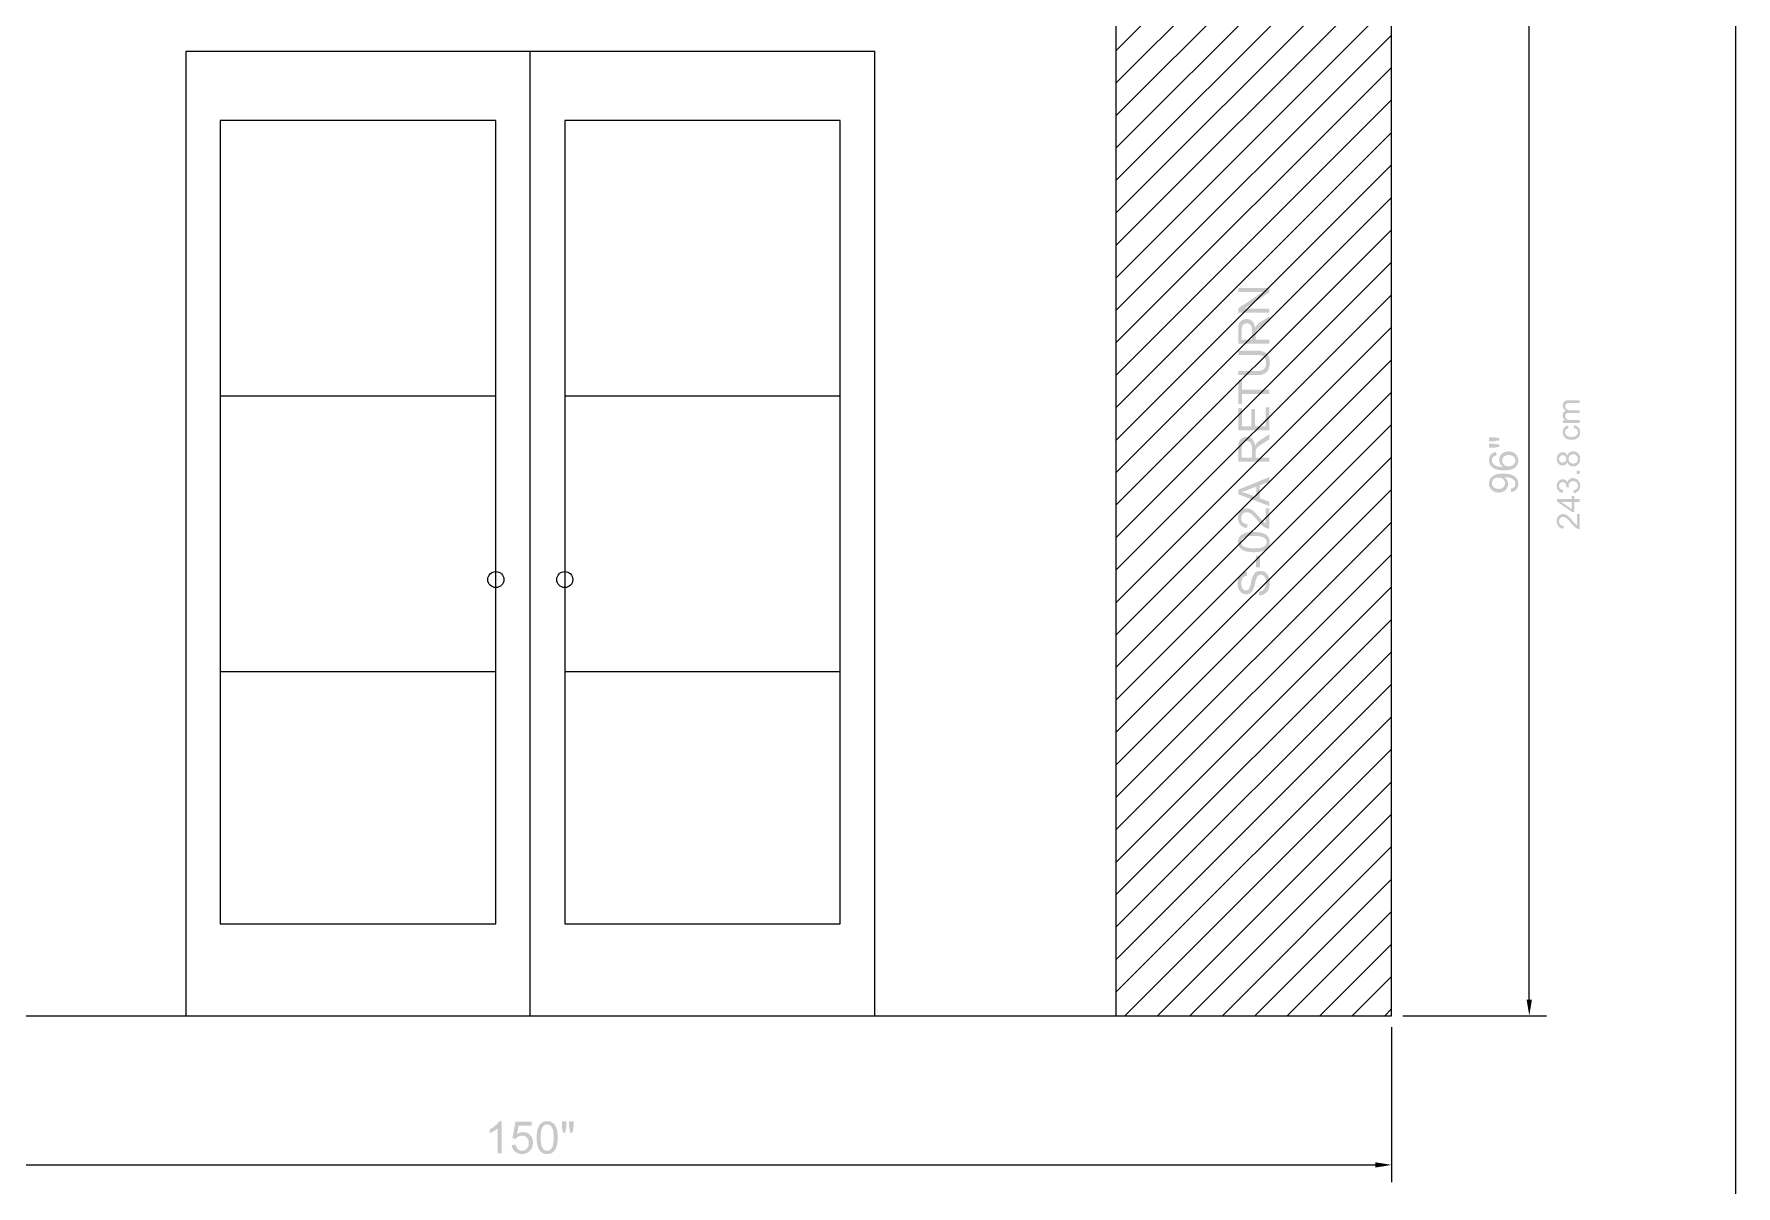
# Model space of a CAD drawing. Header units: inches. Extents: x 0 to 700, y 0 to 895.
# Drawn here: x 551.8 to 700, y 315.2 to 415.5 of the extents above; entities that cross this region are included whole.
import ezdxf

# ---------------------------------------------------------------- set-up
doc = ezdxf.new("R2010")
doc.units = ezdxf.units.IN
doc.header["$MEASUREMENT"] = 0
for name, color, linetype, lineweight in [('A-ANNO-TEXT', 7, 'Continuous', 13), ('A-DIMS-IMP', 7, 'Continuous', 13), ('A-DIMS-MET', 7, 'Continuous', 13), ('A-DOOR', 7, 'Continuous', 13), ('A-ELEV-LINE', 7, 'Continuous', 13), ('A-FIXT-PLMB', 7, 'Continuous', 18), ('A-GLAZ', 7, 'Continuous', 13), ('A-MILLWORK-STOR', 7, 'Continuous', 18)]:
    doc.layers.add(name, color=color, linetype=linetype, lineweight=lineweight)

msp = doc.modelspace()

# ---------------------------------------------------------------- hatches: boundary and pattern name
at = {"layer": 'A-ANNO-TEXT'}
h = msp.add_hatch(color=7, dxfattribs=at)
h.paths.add_polyline_path([(657.44, 368.34), (657.38, 368.33), (657.32, 368.32), (657.27, 368.3), (657.22, 368.28), (657.17, 368.25), (657.13, 368.22), (657.09, 368.19), (657.05, 368.15), (657.02, 368.11), (657, 368.06), (656.98, 368.01), (656.96, 367.95), (656.94, 367.89), (656.93, 367.82), (656.93, 367.75), (656.92, 367.68), (656.93, 367.61), (656.93, 367.55), (656.94, 367.49), (656.95, 367.43), (656.96, 367.38), (656.98, 367.32), (657, 367.28), (657.03, 367.23), (657.05, 367.19), (657.08, 367.16), (657.12, 367.13), (657.15, 367.1), (657.19, 367.08), (657.24, 367.07), (657.28, 367.06), (657.33, 367.06), (657.37, 367.06), (657.41, 367.07), (657.45, 367.08), (657.48, 367.09), (657.51, 367.11), (657.54, 367.13), (657.57, 367.16), (657.59, 367.19), (657.61, 367.23), (657.63, 367.27), (657.65, 367.33), (657.67, 367.39), (657.7, 367.45), (657.72, 367.53), (657.74, 367.61), (657.76, 367.7), (657.8, 367.86), (657.83, 368.01), (657.87, 368.14), (657.91, 368.25), (657.95, 368.35), (658.01, 368.45), (658.07, 368.53), (658.15, 368.61), (658.19, 368.65), (658.24, 368.68), (658.29, 368.7), (658.34, 368.73), (658.4, 368.74), (658.46, 368.75), (658.52, 368.76), (658.59, 368.76), (658.67, 368.76), (658.75, 368.75), (658.83, 368.72), (658.91, 368.69), (658.98, 368.66), (659.04, 368.61), (659.11, 368.55), (659.17, 368.49), (659.22, 368.41), (659.27, 368.34), (659.31, 368.25), (659.34, 368.17), (659.36, 368.07), (659.38, 367.98), (659.39, 367.87), (659.4, 367.76), (659.39, 367.63), (659.38, 367.5), (659.36, 367.38), (659.33, 367.27), (659.3, 367.16), (659.25, 367.07), (659.2, 366.99), (659.14, 366.91), (659.08, 366.85), (659.01, 366.79), (658.93, 366.74), (658.85, 366.7), (658.77, 366.66), (658.68, 366.64), (658.58, 366.62), (658.48, 366.61), (658.45, 366.95), (658.53, 366.96), (658.6, 366.98), (658.67, 367), (658.73, 367.03), (658.79, 367.06), (658.84, 367.1), (658.89, 367.15), (658.93, 367.2), (658.96, 367.26), (658.99, 367.32), (659.02, 367.38), (659.04, 367.45), (659.05, 367.52), (659.06, 367.59), (659.07, 367.67), (659.07, 367.75), (659.07, 367.82), (659.07, 367.89), (659.06, 367.96), (659.04, 368.02), (659.03, 368.08), (659, 368.13), (658.98, 368.19), (658.95, 368.23), (658.92, 368.28), (658.88, 368.31), (658.85, 368.35), (658.8, 368.37), (658.76, 368.39), (658.72, 368.41), (658.67, 368.42), (658.62, 368.42), (658.56, 368.42), (658.51, 368.41), (658.47, 368.39), (658.42, 368.37), (658.39, 368.34), (658.35, 368.31), (658.32, 368.27), (658.29, 368.23), (658.27, 368.17), (658.24, 368.11), (658.22, 368.04), (658.19, 367.97), (658.17, 367.88), (658.14, 367.79), (658.12, 367.69), (658.09, 367.58), (658.07, 367.47), (658.04, 367.36), (658.01, 367.27), (657.97, 367.18), (657.94, 367.11), (657.9, 367.04), (657.86, 366.97), (657.82, 366.92), (657.77, 366.87), (657.72, 366.83), (657.67, 366.8), (657.61, 366.77), (657.55, 366.75), (657.49, 366.73), (657.42, 366.72), (657.35, 366.72), (657.27, 366.72), (657.2, 366.74), (657.12, 366.75), (657.06, 366.78), (656.99, 366.82), (656.93, 366.86), (656.87, 366.91), (656.82, 366.97), (656.77, 367.04), (656.72, 367.11), (656.69, 367.19), (656.66, 367.27), (656.63, 367.36), (656.62, 367.46), (656.61, 367.56), (656.6, 367.67), (656.61, 367.78), (656.62, 367.88), (656.63, 367.98), (656.66, 368.07), (656.69, 368.16), (656.72, 368.24), (656.77, 368.32), (656.81, 368.39), (656.87, 368.45), (656.93, 368.51), (657, 368.56), (657.07, 368.6), (657.15, 368.63), (657.23, 368.65), (657.32, 368.67), (657.41, 368.68), (657.44, 368.34)])
h.paths.add_polyline_path([(658.54, 370.09), (658.54, 369.08), (658.21, 369.08), (658.21, 370.09), (658.54, 370.09)])
h.paths.add_polyline_path([(656.64, 371.26), (656.64, 371.37), (656.66, 371.47), (656.69, 371.56), (656.72, 371.65), (656.77, 371.73), (656.83, 371.8), (656.9, 371.86), (656.98, 371.92), (657.07, 371.97), (657.18, 372.02), (657.29, 372.06), (657.41, 372.09), (657.55, 372.11), (657.69, 372.13), (657.85, 372.14), (658.02, 372.14), (658.19, 372.14), (658.35, 372.13), (658.49, 372.11), (658.63, 372.09), (658.75, 372.05), (658.86, 372.02), (658.97, 371.97), (659.06, 371.92), (659.14, 371.86), (659.2, 371.79), (659.26, 371.72), (659.31, 371.64), (659.35, 371.55), (659.37, 371.46), (659.39, 371.37), (659.4, 371.26), (659.39, 371.16), (659.37, 371.06), (659.35, 370.96), (659.31, 370.88), (659.26, 370.8), (659.2, 370.73), (659.13, 370.66), (659.05, 370.6), (658.96, 370.55), (658.86, 370.51), (658.74, 370.47), (658.62, 370.44), (658.49, 370.42), (658.34, 370.4), (658.19, 370.39), (658.02, 370.38), (657.85, 370.39), (657.69, 370.4), (657.55, 370.42), (657.41, 370.44), (657.29, 370.47), (657.17, 370.51), (657.07, 370.56), (656.98, 370.61), (656.9, 370.67), (656.83, 370.74), (656.77, 370.81), (656.72, 370.89), (656.69, 370.97), (656.66, 371.06), (656.64, 371.16), (656.64, 371.26)])
h.paths.add_polyline_path([(659.12, 371.26), (659.12, 371.33), (659.11, 371.39), (659.09, 371.44), (659.06, 371.5), (659.02, 371.55), (658.98, 371.59), (658.93, 371.63), (658.86, 371.67), (658.79, 371.7), (658.71, 371.73), (658.62, 371.75), (658.52, 371.77), (658.41, 371.78), (658.29, 371.79), (658.16, 371.8), (658.02, 371.8), (657.92, 371.8), (657.82, 371.8), (657.74, 371.79), (657.65, 371.79), (657.58, 371.78), (657.5, 371.77), (657.44, 371.76), (657.37, 371.74), (657.32, 371.73), (657.26, 371.71), (657.22, 371.69), (657.17, 371.67), (657.13, 371.64), (657.09, 371.62), (657.06, 371.59), (657.02, 371.56), (657, 371.53), (656.97, 371.5), (656.95, 371.46), (656.94, 371.43), (656.93, 371.39), (656.92, 371.35), (656.91, 371.3), (656.91, 371.26), (656.91, 371.19), (656.93, 371.13), (656.95, 371.08), (656.98, 371.03), (657.01, 370.98), (657.06, 370.93), (657.11, 370.89), (657.17, 370.86), (657.24, 370.83), (657.32, 370.8), (657.42, 370.78), (657.52, 370.76), (657.63, 370.74), (657.75, 370.73), (657.88, 370.73), (658.02, 370.72), (658.12, 370.72), (658.21, 370.73), (658.3, 370.73), (658.38, 370.74), (658.46, 370.75), (658.53, 370.76), (658.6, 370.77), (658.66, 370.78), (658.71, 370.8), (658.77, 370.82), (658.82, 370.84), (658.86, 370.86), (658.91, 370.88), (658.94, 370.91), (658.98, 370.94), (659.01, 370.96), (659.04, 371), (659.06, 371.03), (659.08, 371.06), (659.09, 371.1), (659.11, 371.14), (659.12, 371.18), (659.12, 371.22), (659.12, 371.26)])
h.paths.add_polyline_path([(659.35, 374.22), (659.35, 372.43), (659.29, 372.43), (659.24, 372.44), (659.18, 372.45), (659.12, 372.47), (659.06, 372.49), (659, 372.52), (658.95, 372.55), (658.89, 372.59), (658.83, 372.63), (658.76, 372.68), (658.7, 372.75), (658.62, 372.82), (658.55, 372.9), (658.47, 372.98), (658.39, 373.08), (658.3, 373.18), (658.19, 373.31), (658.08, 373.44), (657.97, 373.55), (657.85, 373.66), (657.79, 373.71), (657.74, 373.75), (657.68, 373.79), (657.62, 373.82), (657.56, 373.84), (657.5, 373.86), (657.44, 373.87), (657.38, 373.87), (657.33, 373.87), (657.28, 373.86), (657.24, 373.85), (657.19, 373.83), (657.15, 373.81), (657.11, 373.79), (657.08, 373.76), (657.04, 373.73), (657.01, 373.69), (656.98, 373.65), (656.96, 373.61), (656.94, 373.56), (656.93, 373.52), (656.92, 373.47), (656.91, 373.41), (656.91, 373.36), (656.91, 373.31), (656.92, 373.25), (656.93, 373.2), (656.94, 373.16), (656.96, 373.11), (656.99, 373.07), (657.01, 373.03), (657.05, 372.99), (657.08, 372.95), (657.12, 372.92), (657.17, 372.89), (657.22, 372.87), (657.27, 372.86), (657.33, 372.84), (657.39, 372.84), (657.46, 372.83), (657.42, 372.49), (657.33, 372.5), (657.24, 372.52), (657.16, 372.55), (657.08, 372.58), (657.01, 372.61), (656.95, 372.66), (656.89, 372.71), (656.84, 372.76), (656.79, 372.82), (656.75, 372.89), (656.72, 372.96), (656.69, 373.03), (656.67, 373.11), (656.65, 373.19), (656.64, 373.28), (656.64, 373.37), (656.64, 373.46), (656.65, 373.56), (656.67, 373.64), (656.69, 373.72), (656.72, 373.8), (656.76, 373.87), (656.81, 373.93), (656.86, 373.99), (656.91, 374.04), (656.97, 374.08), (657.04, 374.12), (657.1, 374.15), (657.17, 374.18), (657.24, 374.2), (657.31, 374.21), (657.39, 374.21), (657.45, 374.21), (657.52, 374.2), (657.58, 374.18), (657.65, 374.16), (657.72, 374.14), (657.78, 374.1), (657.85, 374.07), (657.91, 374.02), (657.98, 373.97), (658.06, 373.91), (658.14, 373.83), (658.23, 373.74), (658.32, 373.64), (658.41, 373.53), (658.52, 373.41), (658.63, 373.28), (658.68, 373.21), (658.74, 373.14), (658.79, 373.09), (658.84, 373.03), (658.89, 372.99), (658.94, 372.95), (658.99, 372.92), (659.03, 372.89), (659.03, 374.22), (659.35, 374.22)])
h.paths.add_polyline_path([(659.35, 376.93), (659.35, 376.53), (658.53, 376.21), (658.53, 375.08), (659.35, 374.78), (659.35, 374.41), (656.65, 375.44), (656.65, 375.83), (659.35, 376.93)])
h.paths.add_polyline_path([(658.24, 376.1), (658.14, 376.06), (658.04, 376.02), (657.94, 375.99), (657.85, 375.95), (657.77, 375.92), (657.69, 375.89), (657.62, 375.87), (657.56, 375.84), (657.5, 375.82), (657.45, 375.8), (657.4, 375.78), (657.36, 375.77), (657.32, 375.75), (657.29, 375.74), (657.27, 375.73), (657.25, 375.73), (657.19, 375.71), (657.11, 375.68), (657.03, 375.66), (656.93, 375.63), (656.93, 375.62), (657.07, 375.6), (657.19, 375.56), (657.32, 375.53), (657.44, 375.49), (658.24, 375.18), (658.24, 376.1)])
h.paths.add_polyline_path([(659.35, 380.66), (659.35, 380.21), (659.27, 380.16), (659.2, 380.11), (659.13, 380.07), (659.06, 380.02), (659, 379.98), (658.94, 379.95), (658.89, 379.91), (658.84, 379.88), (658.79, 379.85), (658.75, 379.82), (658.71, 379.8), (658.67, 379.77), (658.64, 379.75), (658.61, 379.73), (658.59, 379.72), (658.57, 379.71), (658.5, 379.66), (658.43, 379.61), (658.37, 379.55), (658.32, 379.5), (658.27, 379.45), (658.23, 379.4), (658.2, 379.35), (658.19, 379.3), (658.17, 379.25), (658.17, 379.19), (658.16, 379.12), (658.16, 379.05), (658.16, 378.63), (659.35, 378.63), (659.35, 378.28), (656.65, 378.28), (656.65, 379.47), (656.65, 379.59), (656.66, 379.7), (656.67, 379.79), (656.68, 379.88), (656.7, 379.96), (656.73, 380.04), (656.77, 380.11), (656.81, 380.17), (656.87, 380.23), (656.93, 380.28), (656.99, 380.33), (657.07, 380.37), (657.14, 380.39), (657.22, 380.42), (657.3, 380.43), (657.39, 380.43), (657.46, 380.43), (657.53, 380.42), (657.6, 380.41), (657.66, 380.38), (657.72, 380.36), (657.78, 380.32), (657.83, 380.28), (657.88, 380.24), (657.92, 380.19), (657.96, 380.13), (658, 380.07), (658.03, 380), (658.06, 379.93), (658.08, 379.85), (658.1, 379.77), (658.12, 379.68), (658.12, 379.68), (658.16, 379.74), (658.2, 379.81), (658.25, 379.87), (658.31, 379.94), (658.37, 380), (658.44, 380.06), (658.53, 380.12), (658.62, 380.18), (659.35, 380.66)])
h.paths.add_polyline_path([(657.84, 378.63), (657.84, 379.4), (657.84, 379.51), (657.83, 379.61), (657.82, 379.69), (657.8, 379.77), (657.77, 379.83), (657.74, 379.89), (657.7, 379.94), (657.64, 379.98), (657.59, 380.02), (657.52, 380.04), (657.46, 380.06), (657.39, 380.06), (657.34, 380.06), (657.3, 380.06), (657.26, 380.05), (657.22, 380.03), (657.18, 380.01), (657.14, 379.99), (657.11, 379.96), (657.08, 379.93), (657.05, 379.89), (657.02, 379.85), (657, 379.8), (656.98, 379.75), (656.96, 379.69), (656.95, 379.63), (656.95, 379.56), (656.95, 379.49), (656.95, 378.63), (657.84, 378.63)])
h.paths.add_polyline_path([(659.35, 383.01), (659.35, 381), (656.65, 381), (656.65, 382.95), (656.97, 382.95), (656.97, 381.35), (657.8, 381.35), (657.8, 382.85), (658.12, 382.85), (658.12, 381.35), (659.03, 381.35), (659.03, 383.01), (659.35, 383.01)])
h.paths.add_polyline_path([(656.97, 385.43), (656.97, 384.54), (659.35, 384.54), (659.35, 384.18), (656.97, 384.18), (656.97, 383.3), (656.65, 383.3), (656.65, 385.43), (656.97, 385.43)])
h.paths.add_polyline_path([(658.21, 387.94), (658.31, 387.94), (658.41, 387.93), (658.51, 387.93), (658.6, 387.92), (658.69, 387.9), (658.78, 387.87), (658.87, 387.84), (658.96, 387.8), (659.01, 387.77), (659.05, 387.74), (659.09, 387.7), (659.13, 387.67), (659.17, 387.62), (659.21, 387.58), (659.24, 387.53), (659.27, 387.47), (659.3, 387.42), (659.33, 387.35), (659.35, 387.29), (659.36, 387.22), (659.38, 387.14), (659.39, 387.06), (659.39, 386.97), (659.4, 386.88), (659.39, 386.79), (659.39, 386.71), (659.38, 386.63), (659.37, 386.56), (659.35, 386.49), (659.33, 386.42), (659.31, 386.36), (659.29, 386.3), (659.26, 386.25), (659.23, 386.2), (659.19, 386.15), (659.16, 386.11), (659.12, 386.07), (659.08, 386.04), (659.04, 386), (659, 385.98), (658.91, 385.93), (658.82, 385.89), (658.73, 385.86), (658.64, 385.84), (658.54, 385.83), (658.43, 385.82), (658.33, 385.82), (658.21, 385.82), (656.65, 385.82), (656.65, 386.17), (658.21, 386.17), (658.32, 386.18), (658.43, 386.18), (658.53, 386.19), (658.63, 386.21), (658.71, 386.23), (658.79, 386.27), (658.87, 386.33), (658.94, 386.39), (658.97, 386.43), (659, 386.48), (659.02, 386.53), (659.04, 386.58), (659.05, 386.64), (659.07, 386.71), (659.07, 386.78), (659.07, 386.85), (659.07, 386.93), (659.07, 387), (659.06, 387.07), (659.05, 387.13), (659.03, 387.19), (659.01, 387.24), (658.99, 387.28), (658.97, 387.33), (658.94, 387.36), (658.91, 387.4), (658.87, 387.43), (658.84, 387.46), (658.8, 387.48), (658.76, 387.5), (658.72, 387.52), (658.67, 387.53), (658.58, 387.55), (658.47, 387.57), (658.34, 387.58), (658.21, 387.58), (656.65, 387.58), (656.65, 387.94), (658.21, 387.94)])
h.paths.add_polyline_path([(659.35, 390.92), (659.35, 390.47), (659.27, 390.42), (659.2, 390.38), (659.13, 390.33), (659.06, 390.29), (659, 390.25), (658.94, 390.21), (658.89, 390.18), (658.84, 390.15), (658.79, 390.12), (658.75, 390.09), (658.71, 390.06), (658.67, 390.04), (658.64, 390.02), (658.61, 390), (658.59, 389.99), (658.57, 389.97), (658.5, 389.92), (658.43, 389.87), (658.37, 389.82), (658.32, 389.77), (658.27, 389.71), (658.23, 389.66), (658.2, 389.61), (658.19, 389.57), (658.17, 389.51), (658.17, 389.45), (658.16, 389.39), (658.16, 389.31), (658.16, 388.9), (659.35, 388.9), (659.35, 388.54), (656.65, 388.54), (656.65, 389.74), (656.65, 389.86), (656.66, 389.96), (656.67, 390.06), (656.68, 390.15), (656.7, 390.23), (656.73, 390.31), (656.77, 390.38), (656.81, 390.44), (656.87, 390.5), (656.93, 390.55), (656.99, 390.6), (657.07, 390.63), (657.14, 390.66), (657.22, 390.68), (657.3, 390.7), (657.39, 390.7), (657.46, 390.7), (657.53, 390.69), (657.6, 390.67), (657.66, 390.65), (657.72, 390.63), (657.78, 390.59), (657.83, 390.55), (657.88, 390.51), (657.92, 390.46), (657.96, 390.4), (658, 390.34), (658.03, 390.27), (658.06, 390.2), (658.08, 390.12), (658.1, 390.03), (658.12, 389.94), (658.12, 389.94), (658.16, 390.01), (658.2, 390.08), (658.25, 390.14), (658.31, 390.21), (658.37, 390.27), (658.44, 390.33), (658.53, 390.39), (658.62, 390.45), (659.35, 390.92)])
h.paths.add_polyline_path([(657.84, 388.9), (657.84, 389.67), (657.84, 389.78), (657.83, 389.88), (657.82, 389.96), (657.8, 390.03), (657.77, 390.1), (657.74, 390.16), (657.7, 390.21), (657.64, 390.25), (657.59, 390.29), (657.52, 390.31), (657.46, 390.33), (657.39, 390.33), (657.34, 390.33), (657.3, 390.32), (657.26, 390.31), (657.22, 390.3), (657.18, 390.28), (657.14, 390.26), (657.11, 390.23), (657.08, 390.2), (657.05, 390.16), (657.02, 390.12), (657, 390.07), (656.98, 390.02), (656.96, 389.96), (656.95, 389.9), (656.95, 389.83), (656.95, 389.75), (656.95, 388.9), (657.84, 388.9)])
h.paths.add_polyline_path([(659.35, 393.39), (659.35, 393.02), (657.23, 391.61), (657.23, 391.6), (659.35, 391.6), (659.35, 391.26), (656.65, 391.26), (656.65, 391.63), (658.77, 393.04), (658.77, 393.05), (656.65, 393.05), (656.65, 393.39), (659.35, 393.39)])
at = {"layer": 'A-DIMS-IMP'}
h = msp.add_hatch(color=7, dxfattribs=at)
h.paths.add_polyline_path([(680.42, 375.63), (680.39, 375.92), (680.44, 375.93), (680.49, 375.95), (680.53, 375.96), (680.57, 375.98), (680.61, 376), (680.64, 376.02), (680.67, 376.04), (680.7, 376.07), (680.74, 376.12), (680.77, 376.19), (680.78, 376.26), (680.79, 376.34), (680.79, 376.41), (680.77, 376.47), (680.75, 376.53), (680.73, 376.59), (680.69, 376.64), (680.65, 376.68), (680.6, 376.72), (680.55, 376.76), (680.49, 376.79), (680.43, 376.82), (680.35, 376.85), (680.26, 376.88), (680.17, 376.9), (680.07, 376.91), (679.98, 376.92), (679.88, 376.92), (679.87, 376.92), (679.86, 376.92), (679.84, 376.92), (679.82, 376.92), (679.89, 376.87), (679.96, 376.81), (680.01, 376.74), (680.06, 376.67), (680.1, 376.59), (680.13, 376.5), (680.15, 376.41), (680.15, 376.32), (680.15, 376.25), (680.14, 376.17), (680.12, 376.1), (680.1, 376.04), (680.06, 375.97), (680.03, 375.91), (679.98, 375.85), (679.93, 375.8), (679.87, 375.75), (679.81, 375.7), (679.74, 375.67), (679.67, 375.64), (679.59, 375.61), (679.51, 375.6), (679.42, 375.59), (679.33, 375.58), (679.24, 375.59), (679.15, 375.6), (679.07, 375.61), (678.99, 375.64), (678.92, 375.67), (678.85, 375.71), (678.78, 375.75), (678.72, 375.81), (678.67, 375.86), (678.62, 375.93), (678.58, 375.99), (678.55, 376.06), (678.52, 376.13), (678.5, 376.21), (678.49, 376.29), (678.49, 376.37), (678.49, 376.43), (678.5, 376.49), (678.51, 376.55), (678.52, 376.6), (678.54, 376.66), (678.56, 376.71), (678.59, 376.76), (678.62, 376.81), (678.66, 376.86), (678.69, 376.91), (678.74, 376.95), (678.78, 376.99), (678.83, 377.03), (678.88, 377.06), (678.94, 377.09), (679, 377.12), (679.06, 377.15), (679.13, 377.17), (679.21, 377.19), (679.29, 377.2), (679.38, 377.21), (679.48, 377.22), (679.59, 377.22), (679.7, 377.23), (679.82, 377.22), (679.93, 377.22), (680.03, 377.21), (680.13, 377.2), (680.22, 377.19), (680.31, 377.17), (680.39, 377.15), (680.46, 377.12), (680.53, 377.1), (680.6, 377.06), (680.66, 377.03), (680.71, 376.99), (680.76, 376.95), (680.81, 376.91), (680.86, 376.86), (680.89, 376.81), (680.93, 376.76), (680.96, 376.71), (680.98, 376.65), (681.01, 376.59), (681.02, 376.53), (681.03, 376.47), (681.04, 376.4), (681.04, 376.33), (681.04, 376.26), (681.03, 376.19), (681.02, 376.13), (681, 376.06), (680.98, 376.01), (680.95, 375.95), (680.92, 375.9), (680.88, 375.85), (680.84, 375.81), (680.79, 375.77), (680.74, 375.73), (680.68, 375.7), (680.62, 375.68), (680.56, 375.66), (680.49, 375.64), (680.42, 375.63)])
h.paths.add_polyline_path([(679.32, 376.89), (679.25, 376.88), (679.19, 376.88), (679.14, 376.87), (679.08, 376.85), (679.03, 376.83), (678.98, 376.81), (678.94, 376.78), (678.9, 376.74), (678.86, 376.71), (678.83, 376.67), (678.8, 376.63), (678.78, 376.59), (678.77, 376.55), (678.75, 376.5), (678.75, 376.45), (678.74, 376.41), (678.75, 376.36), (678.75, 376.31), (678.77, 376.26), (678.79, 376.21), (678.81, 376.17), (678.84, 376.13), (678.87, 376.09), (678.91, 376.05), (678.95, 376.01), (679, 375.98), (679.05, 375.96), (679.1, 375.94), (679.16, 375.92), (679.22, 375.91), (679.28, 375.9), (679.34, 375.9), (679.4, 375.9), (679.46, 375.91), (679.51, 375.92), (679.56, 375.93), (679.61, 375.95), (679.65, 375.98), (679.69, 376.01), (679.73, 376.04), (679.77, 376.08), (679.8, 376.12), (679.82, 376.16), (679.84, 376.2), (679.86, 376.25), (679.87, 376.3), (679.88, 376.35), (679.88, 376.4), (679.88, 376.45), (679.87, 376.5), (679.86, 376.55), (679.84, 376.59), (679.82, 376.63), (679.8, 376.67), (679.77, 376.71), (679.73, 376.75), (679.69, 376.78), (679.65, 376.81), (679.6, 376.83), (679.55, 376.85), (679.5, 376.87), (679.44, 376.88), (679.38, 376.88), (679.32, 376.89)])
h.paths.add_polyline_path([(679.11, 379.12), (679.14, 378.81), (679.05, 378.79), (678.98, 378.76), (678.92, 378.73), (678.87, 378.7), (678.84, 378.66), (678.82, 378.63), (678.79, 378.6), (678.77, 378.56), (678.76, 378.52), (678.75, 378.48), (678.74, 378.43), (678.74, 378.39), (678.75, 378.32), (678.76, 378.25), (678.79, 378.19), (678.82, 378.13), (678.88, 378.06), (678.95, 378), (679.04, 377.95), (679.13, 377.9), (679.19, 377.88), (679.24, 377.87), (679.31, 377.85), (679.38, 377.84), (679.45, 377.83), (679.53, 377.82), (679.62, 377.82), (679.71, 377.82), (679.63, 377.88), (679.56, 377.94), (679.51, 378.01), (679.46, 378.09), (679.42, 378.17), (679.4, 378.25), (679.38, 378.34), (679.38, 378.42), (679.38, 378.5), (679.39, 378.57), (679.41, 378.64), (679.43, 378.71), (679.47, 378.77), (679.51, 378.83), (679.55, 378.89), (679.6, 378.95), (679.66, 379), (679.73, 379.04), (679.79, 379.08), (679.86, 379.11), (679.94, 379.13), (680.02, 379.15), (680.1, 379.16), (680.19, 379.16), (680.3, 379.16), (680.42, 379.14), (680.52, 379.11), (680.63, 379.06), (680.72, 379.01), (680.8, 378.94), (680.88, 378.87), (680.94, 378.78), (680.98, 378.69), (681.02, 378.59), (681.04, 378.49), (681.04, 378.38), (681.04, 378.29), (681.02, 378.2), (681, 378.11), (680.97, 378.03), (680.93, 377.96), (680.88, 377.88), (680.83, 377.82), (680.76, 377.75), (680.68, 377.7), (680.6, 377.65), (680.5, 377.61), (680.39, 377.57), (680.26, 377.55), (680.13, 377.53), (679.99, 377.52), (679.83, 377.51), (679.66, 377.52), (679.49, 377.53), (679.34, 377.55), (679.2, 377.58), (679.08, 377.62), (678.97, 377.66), (678.86, 377.72), (678.78, 377.78), (678.71, 377.84), (678.65, 377.91), (678.6, 377.98), (678.56, 378.05), (678.53, 378.13), (678.51, 378.22), (678.49, 378.31), (678.49, 378.41), (678.49, 378.48), (678.5, 378.55), (678.51, 378.61), (678.53, 378.68), (678.55, 378.74), (678.58, 378.79), (678.62, 378.84), (678.66, 378.89), (678.7, 378.94), (678.75, 378.98), (678.8, 379.01), (678.85, 379.04), (678.91, 379.07), (678.97, 379.09), (679.04, 379.11), (679.11, 379.12)])
h.paths.add_polyline_path([(680.19, 377.86), (680.27, 377.87), (680.35, 377.88), (680.42, 377.9), (680.49, 377.93), (680.56, 377.97), (680.62, 378.01), (680.67, 378.06), (680.71, 378.12), (680.75, 378.18), (680.77, 378.24), (680.79, 378.31), (680.79, 378.37), (680.79, 378.42), (680.78, 378.47), (680.77, 378.51), (680.75, 378.56), (680.73, 378.6), (680.7, 378.64), (680.67, 378.67), (680.63, 378.71), (680.59, 378.74), (680.55, 378.77), (680.5, 378.79), (680.45, 378.81), (680.39, 378.83), (680.33, 378.84), (680.27, 378.85), (680.21, 378.85), (680.14, 378.85), (680.08, 378.84), (680.03, 378.83), (679.98, 378.81), (679.93, 378.79), (679.88, 378.77), (679.84, 378.74), (679.8, 378.71), (679.76, 378.67), (679.73, 378.64), (679.71, 378.6), (679.69, 378.55), (679.67, 378.51), (679.66, 378.46), (679.65, 378.41), (679.65, 378.36), (679.65, 378.31), (679.66, 378.26), (679.67, 378.22), (679.69, 378.17), (679.71, 378.13), (679.73, 378.09), (679.76, 378.05), (679.8, 378.01), (679.84, 377.98), (679.88, 377.95), (679.92, 377.92), (679.97, 377.9), (680.02, 377.88), (680.07, 377.87), (680.13, 377.87), (680.19, 377.86)])
h.paths.add_polyline_path([(679.39, 379.57), (678.91, 379.48), (678.5, 379.48), (678.5, 379.83), (678.91, 379.83), (679.39, 379.76), (679.39, 379.57)])
h.paths.add_polyline_path([(679.39, 380.13), (678.91, 380.05), (678.5, 380.05), (678.5, 380.4), (678.91, 380.4), (679.39, 380.32), (679.39, 380.13)])
h = msp.add_hatch(color=7, dxfattribs=at)
h.paths.add_polyline_path([(592.5, 318), (592.16, 318), (592.16, 320.19), (592.09, 320.13), (592.01, 320.07), (591.93, 320.01), (591.83, 319.95), (591.73, 319.9), (591.64, 319.85), (591.55, 319.81), (591.47, 319.78), (591.47, 320.11), (591.61, 320.18), (591.74, 320.26), (591.86, 320.34), (591.97, 320.44), (592.07, 320.53), (592.16, 320.63), (592.23, 320.72), (592.28, 320.81), (592.5, 320.81), (592.5, 318)])
h.paths.add_polyline_path([(593.38, 318.73), (593.74, 318.76), (593.75, 318.7), (593.77, 318.64), (593.79, 318.58), (593.81, 318.53), (593.83, 318.49), (593.86, 318.44), (593.89, 318.4), (593.93, 318.37), (593.97, 318.34), (594, 318.31), (594.05, 318.29), (594.09, 318.27), (594.13, 318.25), (594.18, 318.24), (594.23, 318.24), (594.28, 318.23), (594.34, 318.24), (594.4, 318.25), (594.46, 318.26), (594.51, 318.28), (594.56, 318.31), (594.61, 318.34), (594.66, 318.38), (594.7, 318.42), (594.74, 318.47), (594.78, 318.52), (594.8, 318.58), (594.83, 318.64), (594.85, 318.7), (594.86, 318.77), (594.87, 318.84), (594.87, 318.92), (594.87, 318.99), (594.86, 319.06), (594.85, 319.12), (594.83, 319.18), (594.81, 319.24), (594.78, 319.29), (594.75, 319.34), (594.71, 319.38), (594.66, 319.42), (594.62, 319.46), (594.57, 319.49), (594.52, 319.51), (594.46, 319.53), (594.4, 319.54), (594.34, 319.55), (594.27, 319.55), (594.19, 319.55), (594.12, 319.53), (594.04, 319.51), (593.97, 319.48), (593.91, 319.44), (593.85, 319.39), (593.81, 319.34), (593.76, 319.28), (593.44, 319.32), (593.71, 320.76), (595.11, 320.76), (595.11, 320.43), (593.99, 320.43), (593.84, 319.68), (593.9, 319.72), (593.96, 319.76), (594.03, 319.79), (594.1, 319.81), (594.16, 319.83), (594.23, 319.85), (594.3, 319.85), (594.37, 319.86), (594.46, 319.85), (594.54, 319.84), (594.62, 319.82), (594.7, 319.79), (594.78, 319.76), (594.85, 319.71), (594.92, 319.66), (594.98, 319.6), (595.04, 319.54), (595.1, 319.47), (595.14, 319.39), (595.17, 319.31), (595.2, 319.23), (595.22, 319.14), (595.23, 319.05), (595.24, 318.95), (595.23, 318.86), (595.22, 318.77), (595.21, 318.68), (595.18, 318.59), (595.15, 318.51), (595.11, 318.44), (595.07, 318.36), (595.02, 318.29), (594.94, 318.21), (594.87, 318.14), (594.79, 318.09), (594.7, 318.04), (594.6, 318), (594.5, 317.97), (594.39, 317.96), (594.28, 317.95), (594.19, 317.96), (594.1, 317.97), (594.01, 317.98), (593.93, 318.01), (593.86, 318.04), (593.79, 318.07), (593.72, 318.12), (593.66, 318.17), (593.6, 318.22), (593.55, 318.28), (593.5, 318.35), (593.47, 318.41), (593.44, 318.49), (593.41, 318.57), (593.39, 318.65), (593.38, 318.73)])
h.paths.add_polyline_path([(595.56, 319.38), (595.56, 319.5), (595.56, 319.62), (595.57, 319.73), (595.58, 319.83), (595.6, 319.93), (595.61, 320.02), (595.63, 320.1), (595.66, 320.18), (595.69, 320.25), (595.72, 320.32), (595.75, 320.39), (595.78, 320.45), (595.82, 320.5), (595.87, 320.56), (595.91, 320.6), (595.96, 320.65), (596.01, 320.69), (596.07, 320.72), (596.13, 320.75), (596.19, 320.77), (596.25, 320.79), (596.32, 320.8), (596.39, 320.81), (596.47, 320.81), (596.58, 320.81), (596.68, 320.79), (596.78, 320.76), (596.86, 320.72), (596.95, 320.67), (597.02, 320.61), (597.09, 320.54), (597.14, 320.46), (597.2, 320.37), (597.24, 320.27), (597.28, 320.16), (597.32, 320.04), (597.33, 319.98), (597.35, 319.91), (597.36, 319.83), (597.37, 319.75), (597.37, 319.67), (597.38, 319.58), (597.38, 319.48), (597.38, 319.38), (597.38, 319.26), (597.38, 319.15), (597.37, 319.04), (597.36, 318.94), (597.34, 318.84), (597.32, 318.75), (597.3, 318.66), (597.28, 318.59), (597.25, 318.51), (597.22, 318.44), (597.19, 318.38), (597.15, 318.32), (597.11, 318.26), (597.07, 318.21), (597.03, 318.16), (596.98, 318.12), (596.93, 318.08), (596.87, 318.05), (596.81, 318.02), (596.75, 317.99), (596.68, 317.98), (596.62, 317.96), (596.54, 317.95), (596.47, 317.95), (596.37, 317.96), (596.28, 317.97), (596.19, 317.99), (596.11, 318.02), (596.03, 318.07), (595.96, 318.12), (595.89, 318.17), (595.83, 318.24), (595.8, 318.29), (595.77, 318.34), (595.74, 318.39), (595.71, 318.44), (595.69, 318.5), (595.66, 318.57), (595.64, 318.63), (595.63, 318.7), (595.61, 318.77), (595.59, 318.85), (595.58, 318.93), (595.57, 319.01), (595.57, 319.1), (595.56, 319.19), (595.56, 319.28), (595.56, 319.38)])
h.paths.add_polyline_path([(595.91, 319.38), (595.91, 319.22), (595.92, 319.06), (595.93, 318.93), (595.95, 318.81), (595.97, 318.7), (596, 318.61), (596.03, 318.53), (596.07, 318.46), (596.11, 318.41), (596.16, 318.36), (596.2, 318.32), (596.25, 318.29), (596.3, 318.27), (596.36, 318.25), (596.41, 318.24), (596.47, 318.23), (596.53, 318.24), (596.58, 318.25), (596.64, 318.27), (596.69, 318.29), (596.74, 318.32), (596.78, 318.36), (596.83, 318.41), (596.87, 318.46), (596.9, 318.53), (596.94, 318.61), (596.97, 318.7), (596.99, 318.81), (597.01, 318.93), (597.02, 319.07), (597.03, 319.22), (597.03, 319.38), (597.03, 319.55), (597.02, 319.7), (597.01, 319.83), (596.99, 319.96), (596.97, 320.06), (596.94, 320.16), (596.9, 320.24), (596.87, 320.3), (596.83, 320.35), (596.78, 320.4), (596.73, 320.44), (596.69, 320.47), (596.63, 320.49), (596.58, 320.51), (596.52, 320.52), (596.46, 320.53), (596.41, 320.52), (596.35, 320.51), (596.3, 320.5), (596.25, 320.48), (596.21, 320.45), (596.16, 320.41), (596.12, 320.37), (596.09, 320.33), (596.05, 320.26), (596.01, 320.17), (595.98, 320.07), (595.95, 319.96), (595.93, 319.84), (595.92, 319.7), (595.91, 319.55), (595.91, 319.38)])
h.paths.add_polyline_path([(597.84, 319.81), (597.75, 320.34), (597.75, 320.8), (598.14, 320.8), (598.14, 320.34), (598.05, 319.81), (597.84, 319.81)])
h.paths.add_polyline_path([(598.48, 319.81), (598.38, 320.34), (598.38, 320.8), (598.77, 320.8), (598.77, 320.34), (598.68, 319.81), (598.48, 319.81)])
at = {"layer": 'A-DIMS-MET'}
h = msp.add_hatch(color=7, dxfattribs=at)
h.paths.add_polyline_path([(686.4, 373.71), (686.4, 372.39), (686.32, 372.39), (686.23, 372.42), (686.14, 372.45), (686.06, 372.5), (686.01, 372.54), (685.97, 372.58), (685.92, 372.62), (685.86, 372.67), (685.81, 372.73), (685.75, 372.8), (685.69, 372.87), (685.62, 372.95), (685.54, 373.04), (685.46, 373.13), (685.38, 373.22), (685.29, 373.3), (685.25, 373.34), (685.2, 373.37), (685.16, 373.39), (685.12, 373.42), (685.07, 373.43), (685.03, 373.44), (684.99, 373.45), (684.94, 373.45), (684.87, 373.45), (684.8, 373.43), (684.74, 373.39), (684.69, 373.35), (684.65, 373.29), (684.62, 373.23), (684.6, 373.15), (684.59, 373.08), (684.6, 373), (684.62, 372.92), (684.65, 372.86), (684.69, 372.8), (684.72, 372.77), (684.75, 372.75), (684.78, 372.73), (684.82, 372.72), (684.86, 372.7), (684.9, 372.69), (684.95, 372.69), (685, 372.69), (684.97, 372.43), (684.9, 372.44), (684.84, 372.46), (684.78, 372.47), (684.72, 372.5), (684.67, 372.52), (684.62, 372.55), (684.58, 372.59), (684.54, 372.63), (684.5, 372.68), (684.47, 372.73), (684.45, 372.78), (684.43, 372.83), (684.41, 372.89), (684.4, 372.95), (684.39, 373.02), (684.39, 373.08), (684.39, 373.15), (684.4, 373.22), (684.41, 373.28), (684.43, 373.34), (684.45, 373.4), (684.48, 373.45), (684.52, 373.5), (684.55, 373.54), (684.6, 373.58), (684.64, 373.61), (684.69, 373.64), (684.73, 373.66), (684.78, 373.68), (684.84, 373.7), (684.89, 373.7), (684.95, 373.71), (685, 373.7), (685.04, 373.7), (685.09, 373.69), (685.14, 373.67), (685.19, 373.65), (685.24, 373.63), (685.29, 373.6), (685.34, 373.57), (685.39, 373.53), (685.44, 373.48), (685.5, 373.42), (685.57, 373.36), (685.63, 373.29), (685.71, 373.2), (685.78, 373.11), (685.86, 373.02), (685.91, 372.96), (685.95, 372.92), (685.99, 372.87), (686.03, 372.83), (686.06, 372.8), (686.1, 372.77), (686.13, 372.75), (686.16, 372.73), (686.16, 373.71), (686.4, 373.71)])
h.paths.add_polyline_path([(685.92, 375.28), (685.92, 375.01), (686.4, 375.01), (686.4, 374.76), (685.92, 374.76), (685.92, 373.9), (685.7, 373.9), (684.4, 374.81), (684.4, 375.01), (685.7, 375.01), (685.7, 375.28), (685.92, 375.28)])
h.paths.add_polyline_path([(685.7, 374.76), (684.79, 374.76), (684.79, 374.76), (685.7, 374.14), (685.7, 374.76)])
h.paths.add_polyline_path([(685.32, 376.47), (685.33, 376.51), (685.34, 376.55), (685.36, 376.59), (685.38, 376.63), (685.4, 376.66), (685.43, 376.69), (685.46, 376.72), (685.5, 376.75), (685.57, 376.79), (685.65, 376.82), (685.73, 376.84), (685.81, 376.84), (685.88, 376.84), (685.94, 376.83), (686, 376.81), (686.06, 376.79), (686.11, 376.76), (686.17, 376.73), (686.21, 376.69), (686.26, 376.64), (686.3, 376.59), (686.34, 376.54), (686.37, 376.48), (686.39, 376.43), (686.41, 376.36), (686.42, 376.3), (686.43, 376.24), (686.43, 376.17), (686.43, 376.1), (686.42, 376.04), (686.41, 375.98), (686.4, 375.93), (686.37, 375.87), (686.35, 375.82), (686.32, 375.78), (686.28, 375.73), (686.24, 375.69), (686.2, 375.65), (686.15, 375.62), (686.1, 375.6), (686.05, 375.57), (685.99, 375.55), (685.93, 375.54), (685.87, 375.53), (685.84, 375.78), (685.93, 375.8), (686.01, 375.83), (686.08, 375.87), (686.13, 375.91), (686.18, 375.96), (686.21, 376.02), (686.23, 376.09), (686.23, 376.17), (686.23, 376.21), (686.22, 376.25), (686.22, 376.29), (686.2, 376.33), (686.19, 376.36), (686.16, 376.4), (686.14, 376.43), (686.11, 376.46), (686.08, 376.49), (686.05, 376.51), (686.01, 376.53), (685.98, 376.55), (685.94, 376.56), (685.9, 376.57), (685.86, 376.58), (685.82, 376.58), (685.74, 376.57), (685.66, 376.55), (685.6, 376.52), (685.54, 376.47), (685.51, 376.44), (685.49, 376.41), (685.47, 376.38), (685.45, 376.34), (685.44, 376.31), (685.43, 376.27), (685.43, 376.23), (685.43, 376.19), (685.43, 376.15), (685.43, 376.11), (685.44, 376.06), (685.45, 376.01), (685.24, 376.04), (685.24, 376.09), (685.24, 376.13), (685.23, 376.17), (685.23, 376.2), (685.22, 376.23), (685.21, 376.26), (685.2, 376.29), (685.18, 376.33), (685.16, 376.36), (685.14, 376.39), (685.11, 376.42), (685.08, 376.44), (685.04, 376.46), (685, 376.48), (684.95, 376.49), (684.9, 376.49), (684.83, 376.48), (684.77, 376.47), (684.72, 376.43), (684.67, 376.39), (684.64, 376.34), (684.61, 376.28), (684.6, 376.23), (684.59, 376.16), (684.6, 376.09), (684.62, 376.03), (684.65, 375.97), (684.69, 375.92), (684.74, 375.88), (684.8, 375.84), (684.87, 375.82), (684.96, 375.8), (684.91, 375.56), (684.85, 375.57), (684.79, 375.59), (684.73, 375.61), (684.68, 375.63), (684.64, 375.66), (684.59, 375.69), (684.55, 375.73), (684.52, 375.77), (684.49, 375.81), (684.46, 375.85), (684.44, 375.9), (684.42, 375.95), (684.41, 376), (684.4, 376.05), (684.39, 376.1), (684.39, 376.16), (684.39, 376.22), (684.4, 376.28), (684.41, 376.33), (684.43, 376.39), (684.45, 376.44), (684.48, 376.48), (684.51, 376.53), (684.54, 376.57), (684.58, 376.61), (684.62, 376.65), (684.66, 376.68), (684.71, 376.7), (684.76, 376.72), (684.81, 376.73), (684.86, 376.74), (684.91, 376.74), (684.98, 376.74), (685.04, 376.72), (685.1, 376.7), (685.15, 376.67), (685.2, 376.63), (685.24, 376.59), (685.28, 376.53), (685.31, 376.47), (685.32, 376.47)])
h.paths.add_polyline_path([(686.4, 377.49), (686.4, 377.21), (686.12, 377.21), (686.12, 377.49), (686.4, 377.49)])
h.paths.add_polyline_path([(685.32, 378.8), (685.35, 378.88), (685.4, 378.96), (685.45, 379.03), (685.51, 379.08), (685.57, 379.12), (685.65, 379.15), (685.74, 379.17), (685.83, 379.17), (685.89, 379.17), (685.95, 379.16), (686.01, 379.15), (686.07, 379.13), (686.12, 379.1), (686.17, 379.07), (686.22, 379.03), (686.26, 378.99), (686.3, 378.94), (686.34, 378.89), (686.37, 378.83), (686.39, 378.78), (686.41, 378.72), (686.42, 378.65), (686.43, 378.58), (686.43, 378.51), (686.43, 378.44), (686.42, 378.38), (686.41, 378.31), (686.39, 378.25), (686.37, 378.19), (686.34, 378.14), (686.3, 378.09), (686.26, 378.04), (686.21, 378), (686.17, 377.96), (686.12, 377.93), (686.06, 377.9), (686.01, 377.88), (685.95, 377.87), (685.89, 377.86), (685.82, 377.86), (685.73, 377.86), (685.64, 377.88), (685.56, 377.91), (685.49, 377.96), (685.46, 377.99), (685.43, 378.01), (685.4, 378.05), (685.38, 378.08), (685.36, 378.12), (685.34, 378.15), (685.33, 378.19), (685.32, 378.24), (685.31, 378.24), (685.29, 378.17), (685.25, 378.1), (685.21, 378.05), (685.17, 378.01), (685.11, 377.98), (685.05, 377.95), (684.98, 377.94), (684.91, 377.94), (684.85, 377.94), (684.8, 377.95), (684.75, 377.96), (684.7, 377.98), (684.66, 378), (684.62, 378.02), (684.58, 378.06), (684.54, 378.09), (684.5, 378.14), (684.47, 378.18), (684.45, 378.23), (684.43, 378.28), (684.41, 378.33), (684.4, 378.39), (684.39, 378.45), (684.39, 378.51), (684.39, 378.57), (684.4, 378.63), (684.41, 378.69), (684.43, 378.74), (684.45, 378.8), (684.48, 378.84), (684.51, 378.89), (684.54, 378.93), (684.58, 378.97), (684.62, 379), (684.67, 379.03), (684.71, 379.05), (684.76, 379.07), (684.81, 379.08), (684.86, 379.09), (684.91, 379.09), (684.98, 379.09), (685.05, 379.07), (685.11, 379.05), (685.16, 379.02), (685.21, 378.98), (685.25, 378.93), (685.28, 378.87), (685.31, 378.8), (685.32, 378.8)])
h.paths.add_polyline_path([(685.22, 378.51), (685.22, 378.58), (685.2, 378.64), (685.17, 378.7), (685.13, 378.75), (685.09, 378.79), (685.03, 378.82), (684.98, 378.83), (684.91, 378.84), (684.85, 378.83), (684.79, 378.82), (684.73, 378.79), (684.69, 378.74), (684.64, 378.69), (684.62, 378.64), (684.6, 378.58), (684.59, 378.51), (684.6, 378.44), (684.62, 378.38), (684.64, 378.33), (684.68, 378.28), (684.73, 378.24), (684.78, 378.21), (684.84, 378.19), (684.9, 378.19), (684.97, 378.19), (685.03, 378.21), (685.09, 378.24), (685.13, 378.28), (685.17, 378.33), (685.2, 378.39), (685.22, 378.45), (685.22, 378.51)])
h.paths.add_polyline_path([(686.23, 378.51), (686.23, 378.6), (686.2, 378.67), (686.17, 378.74), (686.12, 378.8), (686.09, 378.83), (686.06, 378.85), (686.03, 378.87), (685.99, 378.89), (685.95, 378.9), (685.91, 378.91), (685.87, 378.92), (685.83, 378.92), (685.79, 378.92), (685.74, 378.91), (685.7, 378.9), (685.67, 378.89), (685.63, 378.87), (685.6, 378.85), (685.57, 378.83), (685.54, 378.8), (685.49, 378.74), (685.45, 378.67), (685.43, 378.59), (685.42, 378.51), (685.42, 378.47), (685.43, 378.42), (685.44, 378.38), (685.45, 378.35), (685.47, 378.31), (685.49, 378.28), (685.51, 378.25), (685.54, 378.22), (685.6, 378.17), (685.67, 378.13), (685.74, 378.11), (685.82, 378.11), (685.87, 378.11), (685.91, 378.11), (685.95, 378.12), (685.98, 378.14), (686.02, 378.15), (686.05, 378.17), (686.08, 378.19), (686.11, 378.22), (686.14, 378.25), (686.17, 378.28), (686.19, 378.32), (686.2, 378.35), (686.22, 378.39), (686.22, 378.43), (686.23, 378.47), (686.23, 378.51)])
h.paths.add_polyline_path([(685.9, 381.44), (685.97, 381.43), (686.03, 381.41), (686.09, 381.39), (686.14, 381.36), (686.19, 381.33), (686.23, 381.3), (686.27, 381.26), (686.31, 381.22), (686.34, 381.18), (686.36, 381.13), (686.38, 381.09), (686.4, 381.04), (686.42, 380.99), (686.43, 380.94), (686.43, 380.89), (686.43, 380.84), (686.43, 380.76), (686.42, 380.69), (686.41, 380.62), (686.38, 380.56), (686.35, 380.5), (686.32, 380.44), (686.28, 380.39), (686.23, 380.35), (686.17, 380.31), (686.12, 380.27), (686.05, 380.24), (685.99, 380.22), (685.92, 380.2), (685.84, 380.19), (685.76, 380.18), (685.68, 380.18), (685.61, 380.18), (685.55, 380.18), (685.48, 380.19), (685.43, 380.2), (685.37, 380.22), (685.32, 380.23), (685.27, 380.25), (685.23, 380.28), (685.15, 380.33), (685.08, 380.39), (685.03, 380.45), (684.99, 380.52), (684.96, 380.6), (684.94, 380.68), (684.92, 380.76), (684.92, 380.84), (684.92, 380.89), (684.93, 380.94), (684.94, 380.99), (684.95, 381.04), (684.97, 381.09), (684.99, 381.14), (685.01, 381.18), (685.04, 381.22), (685.07, 381.26), (685.1, 381.29), (685.14, 381.32), (685.18, 381.35), (685.22, 381.37), (685.27, 381.39), (685.32, 381.4), (685.38, 381.41), (685.41, 381.18), (685.35, 381.16), (685.29, 381.13), (685.24, 381.1), (685.19, 381.06), (685.16, 381.01), (685.14, 380.96), (685.12, 380.91), (685.12, 380.85), (685.12, 380.8), (685.13, 380.75), (685.14, 380.71), (685.16, 380.67), (685.18, 380.63), (685.2, 380.59), (685.23, 380.56), (685.27, 380.53), (685.3, 380.51), (685.35, 380.49), (685.39, 380.47), (685.44, 380.45), (685.49, 380.44), (685.55, 380.44), (685.61, 380.43), (685.67, 380.43), (685.74, 380.43), (685.8, 380.43), (685.86, 380.44), (685.91, 380.45), (685.96, 380.47), (686.01, 380.49), (686.05, 380.51), (686.09, 380.53), (686.12, 380.56), (686.15, 380.59), (686.18, 380.62), (686.2, 380.66), (686.21, 380.7), (686.22, 380.74), (686.23, 380.79), (686.23, 380.83), (686.23, 380.91), (686.21, 380.97), (686.18, 381.03), (686.14, 381.08), (686.09, 381.12), (686.03, 381.16), (685.95, 381.18), (685.87, 381.2), (685.9, 381.44)])
h.paths.add_polyline_path([(686.4, 383.61), (686.4, 383.37), (685.49, 383.37), (685.44, 383.37), (685.39, 383.36), (685.35, 383.36), (685.31, 383.35), (685.28, 383.35), (685.25, 383.33), (685.22, 383.31), (685.19, 383.28), (685.16, 383.25), (685.15, 383.21), (685.13, 383.16), (685.13, 383.11), (685.14, 383.04), (685.16, 382.97), (685.19, 382.91), (685.23, 382.86), (685.26, 382.83), (685.29, 382.81), (685.33, 382.79), (685.36, 382.78), (685.41, 382.77), (685.45, 382.76), (685.5, 382.75), (685.56, 382.75), (686.4, 382.75), (686.4, 382.51), (685.46, 382.51), (685.41, 382.51), (685.37, 382.5), (685.33, 382.5), (685.3, 382.49), (685.27, 382.48), (685.24, 382.47), (685.22, 382.46), (685.2, 382.44), (685.17, 382.4), (685.15, 382.36), (685.14, 382.31), (685.13, 382.25), (685.14, 382.18), (685.16, 382.11), (685.19, 382.05), (685.24, 381.99), (685.27, 381.97), (685.31, 381.95), (685.35, 381.93), (685.4, 381.92), (685.45, 381.91), (685.51, 381.9), (685.58, 381.89), (685.65, 381.89), (686.4, 381.89), (686.4, 381.65), (684.95, 381.65), (684.95, 381.87), (685.15, 381.87), (685.15, 381.87), (685.1, 381.91), (685.05, 381.96), (685.01, 382), (684.98, 382.05), (684.95, 382.11), (684.93, 382.17), (684.92, 382.24), (684.92, 382.31), (684.92, 382.38), (684.94, 382.45), (684.96, 382.51), (684.98, 382.57), (685.02, 382.62), (685.06, 382.66), (685.11, 382.69), (685.17, 382.72), (685.11, 382.76), (685.06, 382.81), (685.02, 382.86), (684.98, 382.91), (684.96, 382.97), (684.94, 383.03), (684.92, 383.09), (684.92, 383.16), (684.92, 383.22), (684.93, 383.27), (684.94, 383.32), (684.95, 383.36), (684.97, 383.4), (684.99, 383.44), (685.01, 383.47), (685.04, 383.5), (685.07, 383.53), (685.11, 383.55), (685.15, 383.57), (685.19, 383.59), (685.24, 383.6), (685.29, 383.61), (685.35, 383.61), (685.41, 383.61), (686.4, 383.61)])
at = {"layer": 'A-MILLWORK-STOR'}
h = msp.add_hatch(dxfattribs=at)
h.set_pattern_fill('ANSI31', scale=16)
h.paths.add_polyline_path([(646, 330), (670, 330), (670, 426), (646, 426)])

# ---------------------------------------------------------------- linework, layer by layer
at = {"color": 7}
for p, q in [((682, 331.4), (682, 424.6)), ((671, 330), (683.5, 330)), ((670, 329), (670, 315.5)), ((521.4, 317), (668.6, 317))]:
    msp.add_line(p, q, dxfattribs=at)
at = {"color": 0, "linetype": 'ByBlock'}
for points in [[(682.23, 331.4), (682, 330), (681.77, 331.4)], [(668.6, 317.23), (670, 317), (668.6, 316.77)]]:
    msp.add_solid(points, dxfattribs=at)
at = {"layer": 'A-DOOR'}
for p, q in [((595, 330), (595, 414)), ((568, 384), (592, 384)), ((598, 384), (622, 384)), ((568, 360), (592, 360)), ((598, 360), (622, 360))]:
    msp.add_line(p, q, dxfattribs=at)
msp.add_lwpolyline([(565, 330), (625, 330), (625, 414), (565, 414)], close=True, dxfattribs=at)
at = {"layer": 'A-ELEV-LINE'}
msp.add_line((520, 330), (670, 330), dxfattribs=at)
for points in [[(300, 0), (700, 0), (700, 895), (300, 895)], [(520, 330), (670, 330), (670, 426), (520, 426)]]:
    msp.add_lwpolyline(points, close=True, dxfattribs=at)
at = {"layer": 'A-FIXT-PLMB'}
for centre in [(592, 368), (598, 368)]:
    msp.add_ellipse(centre, major_axis=(0.7, 0), ratio=1, dxfattribs=at)
at = {"layer": 'A-GLAZ'}
for points in [[(568, 338), (592, 338), (592, 408), (568, 408)], [(598, 338), (622, 338), (622, 408), (598, 408)]]:
    msp.add_lwpolyline(points, close=True, dxfattribs=at)
at = {"layer": 'A-MILLWORK-STOR'}
msp.add_lwpolyline([(646, 330), (670, 330), (670, 426), (646, 426)], close=True, dxfattribs=at)
at = {"layer": 'Defpoints'}
for p in [(670, 330), (670, 330), (682, 330)]:
    msp.add_point(p, dxfattribs=at)

doc.saveas('drawing.dxf')
